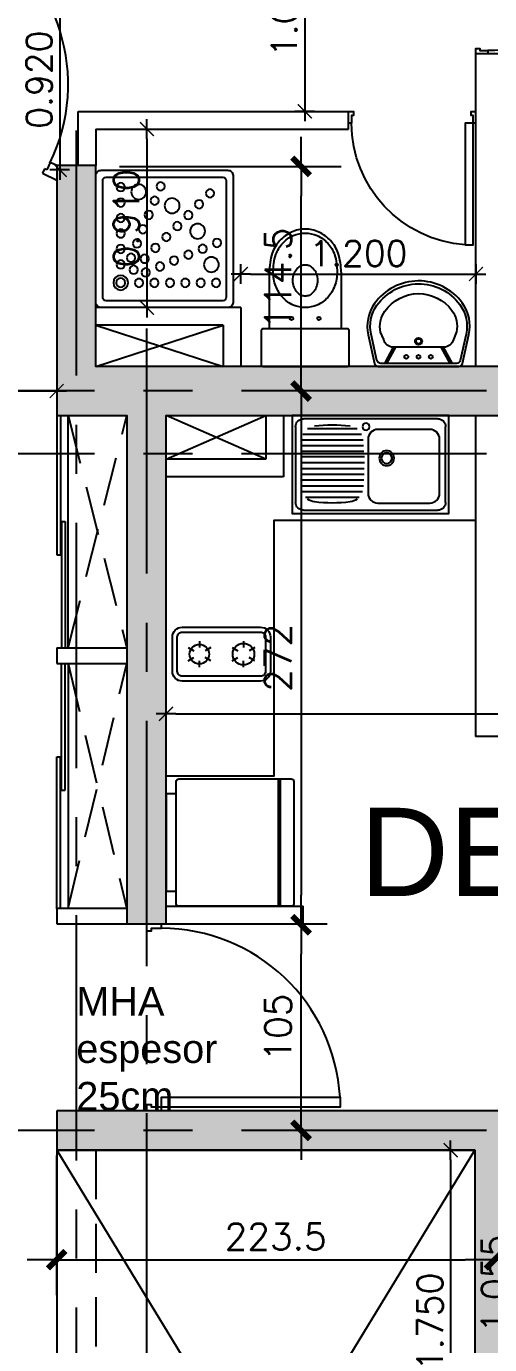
# Model space of a CAD drawing. Header units: millimetres. Extents: x -13 to 194, y -13 to 66.
# Drawn here: x 175.45 to 177.81, y 24.04 to 30.76 of the extents above; entities that cross this region are included whole.
import ezdxf

# ---------------------------------------------------------------- set-up
doc = ezdxf.new("R2010")
doc.units = ezdxf.units.MM
doc.linetypes.add('CENTER', pattern=[2, 1.25, -0.25, 0.25, -0.25])
doc.linetypes.add('HIDDEN', pattern=[0.375, 0.25, -0.125])
for name, color, linetype in [('01', 1, 'Continuous'), ('03', 3, 'Continuous'), ('04', 4, 'Continuous'), ('06', 6, 'Continuous'), ('Capa1', 80, 'Continuous'), ('COTAS1', 2, 'Continuous'), ('Cotas2', 1, 'Continuous'), ('EJES', 1, 'CENTER'), ('GRIS', 9, 'Continuous'), ('MUROS_EST', 5, 'Continuous'), ('PUERTAS', 1, 'Continuous')]:
    doc.layers.add(name, color=color, linetype=linetype)
doc.styles.add('Arial', font='arial.ttf')
doc.styles.add('INTERARQ', font='ROMANS.SHX')
doc.styles.add('ROMANS', font='romans.shx', dxfattribs={"height": 16.875})
doc.styles.get("Standard").update_dxf_attribs({"font": 'arial.ttf'})
doc.dimstyles.new('ESCALA_1-50', dxfattribs={"dimtxt": 0.13, "dimasz": 0.05, "dimexe": 0.18, "dimexo": 0.0625, "dimgap": 0.04, "dimtad": 1, "dimdec": 3, "dimzin": 0, "dimdsep": 46, "dimtxsty": 'INTERARQ', "dimblk": 'DIMTICK', "dimcen": 0.09, "dimse1": 1, "dimse2": 1, "dimclrd": 1, "dimclre": 1, "dimclrt": 2, "dimadec": 0, "dimazin": 0, "dimtfac": 4.5, "dimtdec": 3, "dimtofl": 0, "dimtmove": 2, "dimatfit": 3, "dimldrblk": 'DIMTICK', "dimfxl": 1, "dimtolj": 1, "dimtzin": 0, "dimarcsym": 0})

# ---------------------------------------------------------------- blocks, each defined once
blk = doc.blocks.new('DIMTICK')
at = {"color": 1}
for p, q in [((-1, 0), (1, 0)), ((0, 1), (0, -1))]:
    blk.add_line(p, q, dxfattribs=at)
at = {"color": 3, "const_width": 0.141}
blk.add_lwpolyline([(0.71, 0.71), (-0.71, -0.71)], dxfattribs=at)
blk = doc.blocks.new('*D171')
at = {"layer": '01', "color": 1, "lineweight": -2, "transparency": 16777216}
blk.add_line((175.6181, 30.8941), (175.6181, 30.0741), dxfattribs=at)
at = {"layer": 'Defpoints', "color": 0, "transparency": 16777216}
for p in [(175.8004, 30.9441), (175.6181, 30.0241), (175.8004, 30.0241)]:
    blk.add_point(p, dxfattribs=at)
at = {"layer": '01', "color": 1, "lineweight": -2, "transparency": 16777216, "xscale": 0.05, "yscale": 0.05, "zscale": 0.05}
for p, rotation in [((175.6181, 30.9441), 90), ((175.6181, 30.0241), 270)]:
    blk.add_blockref('DIMTICK', p, dxfattribs=dict(at, rotation=rotation))
at = {"layer": '01', "color": 2, "transparency": 16777216, "insert": (175.5131, 30.4841), "char_height": 0.13, "attachment_point": 5, "rotation": 90, "style": 'INTERARQ'}
blk.add_mtext('\\A1;0.920', dxfattribs=at)
blk = doc.blocks.new('*D188')
at = {"layer": '01', "color": 1, "lineweight": -2, "transparency": 16777216}
blk.add_line((177.9416, 24.8241), (177.9416, 23.8691), dxfattribs=at)
at = {"layer": 'Defpoints', "color": 0, "transparency": 16777216}
for p in [(177.2254, 24.8741), (177.2254, 23.8191), (177.9416, 23.8191)]:
    blk.add_point(p, dxfattribs=at)
at = {"layer": '01', "color": 1, "lineweight": -2, "transparency": 16777216, "xscale": 0.05, "yscale": 0.05, "zscale": 0.05}
for p, rotation in [((177.9416, 24.8741), 90), ((177.9416, 23.8191), 270)]:
    blk.add_blockref('DIMTICK', p, dxfattribs=dict(at, rotation=rotation))
at = {"layer": '01', "color": 2, "transparency": 16777216, "insert": (177.8366, 24.3466), "char_height": 0.13, "attachment_point": 5, "rotation": 90, "style": 'INTERARQ'}
blk.add_mtext('\\A1;1.055', dxfattribs=at)
blk = doc.blocks.new('P_75')
at = {"color": 9}
blk.add_arc((-0.0129, 0.0592), 0.7221, 93.336, 179.9333, dxfattribs=at)
at = {"layer": 'PUERTAS'}
blk.add_lwpolyline([(-0.015, 0.06), (-0.055, 0.06), (-0.055, 0.78), (-0.0149, 0.78)], close=True, dxfattribs=at)
for points in [[(-0.75, 0), (-0.725, 0), (-0.725, 0.02), (-0.735, 0.02), (-0.735, 0.06), (-0.75, 0.06)], [(0, 0.06), (-0.015, 0.06), (-0.015, 0.02), (-0.025, 0.02), (-0.025, 0), (0, 0)]]:
    blk.add_lwpolyline(points, dxfattribs=at)
blk = doc.blocks.new('LAVPLATO')
for p, q in [((-0.383, -0.443), (-0.383, -0.057)), ((-0.343, -0.017), (0.343, -0.017)), ((0.383, -0.057), (0.383, -0.443)), ((0.0387, -0.1255), (0.3533, -0.1255)), ((0.0458, -0.0965), (0.3462, -0.0965)), ((0.0694, -0.0675), (0.3226, -0.0675)), ((0.0338, -0.1835), (0.3582, -0.1835)), ((0.0357, -0.1545), (0.3563, -0.1545)), ((0.0315, -0.2115), (0.3574, -0.2115)), ((0.0319, -0.2415), (0.3578, -0.2415)), ((0.0323, -0.2715), (0.3582, -0.2715)), ((0.0327, -0.3015), (0.3578, -0.3015)), ((0.0342, -0.3305), (0.3563, -0.3305)), ((0.0342, -0.3305), (0.3563, -0.3305)), ((0.0369, -0.3595), (0.3536, -0.3595)), ((0.0369, -0.3595), (0.3536, -0.3595)), ((0.0416, -0.3885), (0.3489, -0.3885)), ((0.0586, -0.4175), (0.3319, -0.4175)), ((0.343, -0.483), (-0.343, -0.483))]:
    blk.add_line(p, q)
blk.add_lwpolyline([(-0.4, 0), (0.4, 0), (0.4, -0.5), (-0.4, -0.5)], close=True)
blk.add_lwpolyline([(-0.302, -0.0709), (-0.037, -0.0709, -0.414214), (0.013, -0.1209), (0.013, -0.3965, -0.414214), (-0.037, -0.4465), (-0.302, -0.4465, -0.414214), (-0.352, -0.3965), (-0.352, -0.1209, -0.414214)], format="xyb", close=True)
for centre, radius in [((0.023, -0.057), 0.0175), ((-0.082, -0.2175), 0.038), ((-0.082, -0.2175), 0.0275)]:
    blk.add_circle(centre, radius)
for centre, radius, start, end in [((-0.343, -0.057), 0.04, 90, 180), ((0.196, -0.7978), 0.75, 83.02075, 96.97925), ((0.343, -0.057), 0.04, 360, 90), ((-0.343, -0.443), 0.04, 180, 270), ((0.1132, -0.3662), 0.075, 233.56948, 263.02075), ((0.1952, 0.3038), 0.75, 263.02075, 276.97925), ((0.2773, -0.3662), 0.075, 276.97925, 306.43052), ((0.343, -0.443), 0.04, 270, 360)]:
    blk.add_arc(centre, radius, start, end)
blk = doc.blocks.new('cocina_2platos')
for p, q in [((-0.17, -0.0798), (-0.1533, -0.1086)), ((-0.1033, -0.0798), (-0.12, -0.1086)), ((-0.2033, -0.1375), (-0.17, -0.1375)), ((-0.17, -0.1952), (-0.1533, -0.1664)), ((-0.1033, -0.1952), (-0.12, -0.1664)), ((-0.07, -0.1375), (-0.1033, -0.1375)), ((-0.17, -0.3048), (-0.1533, -0.3336)), ((-0.1033, -0.3048), (-0.12, -0.3336)), ((-0.2033, -0.3625), (-0.17, -0.3625)), ((-0.17, -0.4202), (-0.1533, -0.3914)), ((-0.1033, -0.4202), (-0.12, -0.3914)), ((-0.07, -0.3625), (-0.1033, -0.3625))]:
    blk.add_line(p, q)
blk.add_lwpolyline([(-0.2741, -0.45), (-0.2741, -0.05, -0.414214), (-0.2241, 0), (-0.0491, 0, -0.414214), (0.0009, -0.05), (0.0009, -0.45, -0.414214), (-0.0491, -0.5), (-0.2241, -0.5, -0.414214)], format="xyb", close=True)
at = {"color": 9}
blk.add_lwpolyline([(-0.2491, -0.45), (-0.2491, -0.05, -0.414214), (-0.2241, -0.025), (-0.0491, -0.025, -0.414214), (-0.0241, -0.05), (-0.0241, -0.45, -0.414214), (-0.0491, -0.475), (-0.2241, -0.475, -0.414214)], format="xyb", close=True, dxfattribs=at)
for centre, radius in [((-0.1366, -0.1375), 0.055), ((-0.1366, -0.3625), 0.05)]:
    blk.add_circle(centre, radius)
blk = doc.blocks.new('REFRI')
for p, q in [((-0.58, -0.325), (-0.58, 0.325)), ((-0.57, -0.325), (-0.57, 0.325))]:
    blk.add_line(p, q)
blk.add_lwpolyline([(-0.6368, 0.325), (-0.0632, 0.325, -0.414214), (-0.05, 0.3118), (-0.05, -0.3118, -0.414214), (-0.0632, -0.325), (-0.6368, -0.325, -0.414214), (-0.65, -0.3118), (-0.65, 0.3118, -0.414214)], format="xyb", close=True)
blk.add_lwpolyline([(-0.05, 0.25), (0, 0.25), (0, -0.25), (-0.05, -0.25)])
blk = doc.blocks.new('TICK1')
at = {"color": 2}
for points in [[(0, 0), (-1, 0)], [(0, 0), (1, 0)]]:
    blk.add_lwpolyline(points, dxfattribs=at)
at = {"color": 2, "const_width": 0.2}
blk.add_lwpolyline([(-0.3, -0.3), (0.3, 0.3)], dxfattribs=at)
blk = doc.blocks.new('*D222')
at = {"layer": '01', "color": 1, "lineweight": -2, "transparency": 16777216}
blk.add_line((177.6132, 24.9773), (177.6132, 23.3273), dxfattribs=at)
at = {"layer": 'Defpoints', "color": 0, "transparency": 16777216}
for p in [(177.7672, 25.0273), (177.6132, 23.2773), (177.7672, 23.2773)]:
    blk.add_point(p, dxfattribs=at)
at = {"layer": '01', "color": 1, "lineweight": -2, "transparency": 16777216, "xscale": 0.05, "yscale": 0.05, "zscale": 0.05}
for p, rotation in [((177.6132, 25.0273), 90), ((177.6132, 23.2773), 270)]:
    blk.add_blockref('DIMTICK', p, dxfattribs=dict(at, rotation=rotation))
at = {"layer": '01', "color": 2, "transparency": 16777216, "insert": (177.5082, 24.1523), "char_height": 0.13, "attachment_point": 5, "rotation": 90, "style": 'INTERARQ'}
blk.add_mtext('\\A1;1.750', dxfattribs=at)
blk = doc.blocks.new('P_65')
at = {"color": 9}
blk.add_arc((-0.0126, 0.059), 0.6224, 93.90508, 179.90905, dxfattribs=at)
at = {"layer": 'PUERTAS'}
blk.add_lwpolyline([(-0.015, 0.06), (-0.055, 0.06), (-0.055, 0.68), (-0.015, 0.68)], close=True, dxfattribs=at)
for points in [[(-0.65, 0), (-0.625, 0), (-0.625, 0.02), (-0.635, 0.02), (-0.635, 0.06), (-0.65, 0.06)], [(0, 0.06), (-0.015, 0.06), (-0.015, 0.02), (-0.025, 0.02), (-0.025, 0), (0, 0)]]:
    blk.add_lwpolyline(points, dxfattribs=at)
blk = doc.blocks.new('SAPLN038')
at = {"color": 0}
for p, q in [((0.75, 0.77), (0.07, 0.77)), ((0.05, 0.75), (0.05, 0.07)), ((0.77, 0.07), (0.77, 0.75)), ((0.07, 0.05), (0.75, 0.05))]:
    blk.add_line(p, q, dxfattribs=at)
blk.add_lwpolyline([(0.04, 0.01), (0.78, 0.01, 0.414214), (0.81, 0.04), (0.81, 0.78, 0.414214), (0.78, 0.81), (0.04, 0.81, 0.414214), (0.01, 0.78), (0.01, 0.04, 0.414214)], format="xyb", close=True)
blk.add_lwpolyline([(0.04, 0.01), (0.78, 0.01, 0.414214), (0.81, 0.04), (0.81, 0.78, 0.414214), (0.78, 0.81), (0.04, 0.81, 0.414214), (0.01, 0.78), (0.01, 0.04, 0.414214)], format="xyb", close=True, dxfattribs=at)
for centre, radius in [((0.1541, 0.7116), 0.0243), ((0.2602, 0.684), 0.0437), ((0.3871, 0.7161), 0.0243), ((0.6758, 0.6758), 0.0243), ((0.1541, 0.6216), 0.0243), ((0.3527, 0.633), 0.0243), ((0.4547, 0.6035), 0.0437), ((0.6122, 0.6122), 0.0243), ((0.1541, 0.5316), 0.0243), ((0.3182, 0.5498), 0.0243), ((0.5486, 0.5486), 0.0243), ((0.1541, 0.4416), 0.0243), ((0.2838, 0.4667), 0.0243), ((0.4849, 0.4849), 0.0243), ((0.6035, 0.4547), 0.0437), ((0.2493, 0.3836), 0.0243), ((0.4213, 0.4213), 0.0243), ((0.7161, 0.3873), 0.0243), ((0.1541, 0.3516), 0.0243), ((0.2149, 0.3004), 0.0243), ((0.294, 0.294), 0.0243), ((0.3576, 0.3576), 0.0243), ((0.4666, 0.284), 0.0243), ((0.5498, 0.3184), 0.0243), ((0.6329, 0.3529), 0.0243), ((0.1541, 0.2616), 0.0243), ((0.2304, 0.2304), 0.0243), ((0.3003, 0.2151), 0.0243), ((0.3835, 0.2495), 0.0243), ((0.684, 0.2602), 0.0437), ((0.155, 0.155), 0.0428), ((0.155, 0.155), 0.0268), ((0.2616, 0.155), 0.0243), ((0.3516, 0.155), 0.0243), ((0.4416, 0.155), 0.0243), ((0.5316, 0.155), 0.0243), ((0.6216, 0.155), 0.0243), ((0.7116, 0.155), 0.0243)]:
    blk.add_circle(centre, radius, dxfattribs=at)
for centre, start, end in [((0.07, 0.75), 90, 180), ((0.75, 0.75), 0, 90), ((0.07, 0.07), 180, 270), ((0.75, 0.07), 270, 0)]:
    blk.add_arc(centre, 0.02, start, end, dxfattribs=at)
blk = doc.blocks.new('*D261')
at = {"layer": '01', "color": 1, "lineweight": -2, "transparency": 16777216}
blk.add_line((174.2525, 28.8973), (175.5525, 28.8973), dxfattribs=at)
at = {"layer": 'Defpoints', "color": 0, "transparency": 16777216}
for p in [(174.2025, 28.8973), (175.6025, 28.8973), (175.6025, 28.8973)]:
    blk.add_point(p, dxfattribs=at)
at = {"layer": '01', "color": 1, "lineweight": -2, "transparency": 16777216, "xscale": 0.05, "yscale": 0.05, "zscale": 0.05, "rotation": 180}
blk.add_blockref('DIMTICK', (174.2025, 28.8973), dxfattribs=at)
at = {"layer": '01', "color": 1, "lineweight": -2, "transparency": 16777216, "xscale": 0.05, "yscale": 0.05, "zscale": 0.05}
blk.add_blockref('DIMTICK', (175.6025, 28.8973), dxfattribs=at)
at = {"layer": '01', "color": 2, "transparency": 16777216, "insert": (174.9025, 29.0023), "char_height": 0.13, "attachment_point": 5, "style": 'INTERARQ'}
blk.add_mtext('\\A1;1.400', dxfattribs=at)
blk = doc.blocks.new('*D264')
at = {"layer": '01', "color": 1, "lineweight": -2, "transparency": 16777216}
blk.add_line((176.8688, 31.3273), (176.8688, 30.3723), dxfattribs=at)
at = {"layer": 'Defpoints', "color": 0, "transparency": 16777216}
for p in [(176.1525, 31.3773), (176.1525, 30.3223), (176.8688, 30.3223)]:
    blk.add_point(p, dxfattribs=at)
at = {"layer": '01', "color": 1, "lineweight": -2, "transparency": 16777216, "xscale": 0.05, "yscale": 0.05, "zscale": 0.05}
for p, rotation in [((176.8688, 31.3773), 90), ((176.8688, 30.3223), 270)]:
    blk.add_blockref('DIMTICK', p, dxfattribs=dict(at, rotation=rotation))
at = {"layer": '01', "color": 2, "transparency": 16777216, "insert": (176.7638, 30.8498), "char_height": 0.13, "attachment_point": 5, "rotation": 90, "style": 'INTERARQ'}
blk.add_mtext('\\A1;1.055', dxfattribs=at)
blk = doc.blocks.new('*D265')
at = {"layer": '01', "color": 1, "lineweight": -2, "transparency": 16777216}
blk.add_line((176.5925, 29.4934), (177.6925, 29.4934), dxfattribs=at)
at = {"layer": 'Defpoints', "color": 0, "transparency": 16777216}
for p in [(177.7425, 29.4934), (176.5425, 29.0223), (177.7425, 29.0223)]:
    blk.add_point(p, dxfattribs=at)
at = {"layer": '01', "color": 1, "lineweight": -2, "transparency": 16777216, "xscale": 0.05, "yscale": 0.05, "zscale": 0.05, "rotation": 180}
blk.add_blockref('DIMTICK', (176.5425, 29.4934), dxfattribs=at)
at = {"layer": '01', "color": 1, "lineweight": -2, "transparency": 16777216, "xscale": 0.05, "yscale": 0.05, "zscale": 0.05}
blk.add_blockref('DIMTICK', (177.7425, 29.4934), dxfattribs=at)
at = {"layer": '01', "color": 2, "transparency": 16777216, "insert": (177.1425, 29.5984), "char_height": 0.13, "attachment_point": 5, "style": 'INTERARQ'}
blk.add_mtext('\\A1;1.200', dxfattribs=at)
blk = doc.blocks.new('*D266')
at = {"layer": '01', "color": 1, "lineweight": -2, "transparency": 16777216}
blk.add_line((176.0628, 30.1823), (176.0628, 29.3723), dxfattribs=at)
at = {"layer": 'Defpoints', "color": 0, "transparency": 16777216}
for p in [(176.5425, 30.2323), (176.0628, 29.3223), (176.5425, 29.3223)]:
    blk.add_point(p, dxfattribs=at)
at = {"layer": '01', "color": 1, "lineweight": -2, "transparency": 16777216, "xscale": 0.05, "yscale": 0.05, "zscale": 0.05}
for p, rotation in [((176.0628, 30.2323), 90), ((176.0628, 29.3223), 270)]:
    blk.add_blockref('DIMTICK', p, dxfattribs=dict(at, rotation=rotation))
at = {"layer": '01', "color": 2, "transparency": 16777216, "insert": (175.9578, 29.7773), "char_height": 0.13, "attachment_point": 5, "rotation": 90, "style": 'INTERARQ'}
blk.add_mtext('\\A1;0.910', dxfattribs=at)
blk = doc.blocks.new('*D267')
at = {"layer": '01', "color": 1, "lineweight": -2, "transparency": 16777216}
blk.add_line((176.2106, 27.2516), (181.1106, 27.2516), dxfattribs=at)
at = {"layer": 'Defpoints', "color": 0, "transparency": 16777216}
for p in [(176.1606, 28.5773), (181.1606, 28.5773), (181.1606, 27.2516)]:
    blk.add_point(p, dxfattribs=at)
at = {"layer": '01', "color": 1, "lineweight": -2, "transparency": 16777216, "xscale": 0.05, "yscale": 0.05, "zscale": 0.05, "rotation": 180}
blk.add_blockref('DIMTICK', (176.1606, 27.2516), dxfattribs=at)
at = {"layer": '01', "color": 1, "lineweight": -2, "transparency": 16777216, "xscale": 0.05, "yscale": 0.05, "zscale": 0.05}
blk.add_blockref('DIMTICK', (181.1606, 27.2516), dxfattribs=at)
at = {"layer": '01', "color": 2, "transparency": 16777216, "insert": (178.6606, 27.3566), "char_height": 0.13, "attachment_point": 5, "style": 'INTERARQ'}
blk.add_mtext('\\A1;5.000', dxfattribs=at)

msp = doc.modelspace()

# ---------------------------------------------------------------- hatches: boundary and pattern name
at = {"layer": 'MUROS_EST', "transparency": 33554687}
h = msp.add_hatch(color=256, dxfattribs=at)
h.dxf.hatch_style = 1
h.paths.add_polyline_path([(181.4106, 23.5073), (181.1606, 23.5073), (181.1606, 21.5273), (177.9375, 21.5273), (177.9375, 25.2273), (175.6025, 25.2273), (175.6025, 25.0273), (177.7375, 25.0273), (177.7375, 21.5273), (175.6025, 21.5273), (175.6025, 21.3273), (180.8606, 21.3273), (180.8606, 21.1419), (181.0606, 21.1419), (181.0606, 21.3273), (181.4117, 21.3273)])
h.paths.add_polyline_path([(181.4106, 30.0873), (181.1606, 30.0873), (181.1606, 29.0223), (175.8025, 29.0223), (175.8025, 30.0458), (175.6025, 30.0458), (175.6025, 28.7723), (175.9606, 28.7723), (175.9606, 26.1803), (176.1606, 26.1803), (176.1606, 28.7723), (181.4106, 28.7723)])
h.paths.add_polyline_path([(174.9775, 37.6473), (174.7275, 37.6473), (174.7275, 37.4473), (174.7275, 30.9728), (174.441, 30.3884), (174.6206, 30.3003), (174.9775, 31.0284)])
h.paths.add_polyline_path([(169.0025, 37.4473), (170.185, 37.4473), (170.185, 37.6473), (168.7525, 37.6473), (168.7525, 33.7473), (169.0025, 33.7473)])
h.paths.add_polyline_path([(174.2025, 24.9373), (174.0025, 24.9373), (174.0025, 23.4773), (168.3025, 23.4773), (168.3025, 23.2773), (174.0025, 23.2773), (174.0025, 21.8173), (174.2025, 21.8173)])
h.paths.add_polyline_path([(174.2025, 20.8673), (174.0025, 20.8673), (174.0025, 18.2773), (168.3025, 18.2773), (168.3025, 18.0773), (168.8025, 18.0773), (168.8025, 17.0773), (169.0025, 17.0773), (169.0025, 18.0773), (174.0025, 18.0773), (174.0025, 17.5773), (174.2025, 17.5773)])
h.paths.add_polyline_path([(174.9525, 15.9873), (174.6078, 16.7181), (174.4269, 16.6328), (174.7525, 15.9425), (174.7525, 13.7227), (174.7525, 9.5444), (174.7525, 9.2944), (174.9525, 9.2944), (174.9525, 9.4944), (174.9525, 9.5405), (174.9525, 13.7227)])
h.paths.add_polyline_path([(169.0025, 12.7707), (168.8025, 12.7707), (168.8025, 9.4944), (169.0025, 9.4944)])
h.paths.add_polyline_path([(169.0025, 12.9773), (168.8025, 12.9773), (168.8025, 12.7707), (169.0025, 12.7707)])
h.paths.add_polyline_path([(170.187, 9.4944), (169.0025, 9.4944), (169.0025, 9.2944), (170.187, 9.2944)])
h.paths.add_polyline_path([(169.0025, 9.4944), (168.8025, 9.4944), (168.8025, 9.2944), (169.0025, 9.2944)])
h.paths.add_polyline_path([(181.3606, 14.0173), (181.1606, 14.0173), (181.1606, 12.7707), (181.3606, 12.7707)])
h.paths.add_polyline_path([(181.3606, 12.7707), (181.1606, 12.7707), (181.1606, 9.4944), (181.3606, 9.4944)])
h.paths.add_polyline_path([(181.1606, 9.4944), (180.9606, 9.4944), (180.9606, 9.2944), (181.1606, 9.2944)])
h.paths.add_polyline_path([(181.3606, 9.4944), (181.1606, 9.4944), (181.1606, 9.2944), (181.3606, 9.2944)])

# ---------------------------------------------------------------- linework, layer by layer
at = {"layer": '03'}
msp.add_line((175.6025, 24.2878), (175.6025, 24.9995), dxfattribs=at)
at = {"layer": '06'}
for p, q in [((177.7425, 30.6173), (178.4325, 30.6173)), ((177.7425, 29.0223), (177.7425, 30.6173)), ((175.7125, 30.0458), (175.7125, 30.3223)), ((175.7125, 30.3223), (177.0925, 30.3223)), ((177.0925, 30.2323), (177.0925, 30.3223)), ((175.8025, 30.2323), (177.0925, 30.2323)), ((175.8025, 30.2323), (175.8025, 30.0458)), ((175.8025, 29.0223), (175.8025, 30.0458)), ((176.5425, 29.3223), (175.8025, 29.3223)), ((176.5425, 29.3223), (176.5425, 29.0223)), ((176.4525, 29.2323), (175.8025, 29.2323)), ((176.4525, 29.2323), (176.4525, 29.0223)), ((176.6706, 28.7723), (176.6706, 28.5498)), ((176.7606, 28.7723), (176.7606, 28.4598)), ((176.6706, 28.5498), (176.1606, 28.5498)), ((176.7606, 28.4598), (176.1606, 28.4598)), ((176.1606, 26.2703), (176.8606, 26.2703)), ((176.8606, 26.1803), (176.8606, 26.2703)), ((176.1606, 26.1803), (176.9831, 26.1803))]:
    msp.add_line(p, q, dxfattribs=at)
at = {"layer": 'Capa1'}
msp.add_lwpolyline([(175.6025, 25.0273), (177.7375, 21.5273), (175.6025, 21.5273), (177.7375, 25.0273), (175.6025, 25.0273), (175.6025, 21.5273)], dxfattribs=at)
at = {"layer": 'COTAS1', "color": 2}
for p, q in [((176.8499, 29.0473), (176.8499, 29.8923)), ((176.8499, 28.7473), (176.8499, 26.3268)), ((176.8499, 25.2773), (176.8499, 26.0268)), ((175.7525, 24.469), (177.6875, 24.469))]:
    msp.add_line(p, q, dxfattribs=at)
at = {"layer": 'Cotas2'}
msp.add_line((175.9235, 30.0423), (177.0537, 30.0423), dxfattribs=at)
msp.add_line((175.9235, 30.0423), (177.0537, 30.0423), dxfattribs=at)
at = {"layer": 'EJES'}
for p, q in [((175.7025, 30.2253), (175.7025, 5.5947)), ((176.0606, 29.216), (176.0606, 5.5947)), ((185.796, 28.8973), (164.6028, 28.8973)), ((185.796, 28.5773), (164.6028, 28.5773)), ((185.796, 25.1273), (164.6028, 25.1273))]:
    msp.add_line(p, q, dxfattribs=at)
at = {"layer": 'GRIS'}
for p, q in [((175.5699, 30.0617), (175.5519, 30.0248)), ((175.6025, 30.0458), (175.5699, 30.0617)), ((175.5405, 30.0303), (175.5294, 30.0076)), ((175.5294, 30.0076), (175.5578, 29.9937)), ((175.5294, 30.0076), (175.6025, 29.9718)), ((175.5519, 30.0248), (175.5405, 30.0303)), ((176.6877, 29.5022), (176.6877, 29.2141)), ((177.054, 29.5022), (177.054, 29.2141)), ((176.6459, 29.2041), (176.6459, 29.0323)), ((177.0859, 29.2141), (176.6559, 29.2141)), ((177.0959, 29.0323), (177.0959, 29.2041)), ((176.6559, 29.0223), (177.0859, 29.0223)), ((175.6025, 28.7723), (175.6025, 28.0623)), ((175.6225, 28.7723), (175.6225, 28.0623)), ((175.6265, 28.2323), (175.6265, 27.5873)), ((175.6265, 28.2323), (175.6465, 28.2323)), ((175.6465, 28.2323), (175.6465, 27.5873)), ((175.6025, 28.0623), (175.6225, 28.0623)), ((175.6265, 26.8623), (175.6265, 27.5073)), ((175.6465, 26.8623), (175.6465, 27.5073)), ((175.6025, 26.2573), (175.6025, 27.0323)), ((175.6025, 27.0323), (175.6225, 27.0323)), ((175.6225, 26.2603), (175.6225, 27.0323)), ((175.6265, 26.8623), (175.6465, 26.8623)), ((176.1606, 26.1803), (176.8606, 26.1803))]:
    msp.add_line(p, q, dxfattribs=at)
at = {"layer": 'GRIS', "color": 8}
for p, q in [((175.8025, 29.2323), (176.4525, 29.0223)), ((175.8025, 29.0223), (176.4525, 29.2323)), ((176.1606, 28.5498), (176.6706, 28.7723)), ((176.6706, 28.5498), (176.1606, 28.7723))]:
    msp.add_line(p, q, dxfattribs=at)
at = {"layer": 'GRIS', "ltscale": 0.0002}
for p, q in [((175.6606, 27.5873), (175.6606, 28.7723)), ((175.6025, 27.5873), (175.6025, 27.5073)), ((175.6025, 27.5873), (175.9606, 27.5873)), ((175.6025, 27.5073), (175.9606, 27.5073)), ((175.6606, 27.5073), (175.6606, 26.2603)), ((175.6025, 26.2603), (175.9606, 26.2603)), ((175.6025, 26.2603), (175.6025, 26.1803)), ((175.6025, 26.1803), (175.9606, 26.1803))]:
    msp.add_line(p, q, dxfattribs=at)
at = {"layer": 'GRIS', "linetype": 'HIDDEN'}
for p, q in [((175.6606, 27.5873), (175.9606, 28.7723)), ((175.6606, 28.7723), (175.9606, 27.5873)), ((175.6606, 27.5073), (175.9606, 26.2573)), ((175.6606, 26.2603), (175.9606, 27.5073)), ((175.8025, 25.0273), (175.8025, 21.5273))]:
    msp.add_line(p, q, dxfattribs=at)
at = {"layer": 'GRIS', "color": 9}
for p in [(177.7406, 28.7723), (178.3406, 27.1353)]:
    msp.add_line(p, (177.7406, 27.1353), dxfattribs=at)
at = {"layer": 'GRIS'}
for points in [[(176.8709, 29.322, -0.106666), (176.8098, 29.3352, -0.10151), (176.7561, 29.3741, -0.094979), (176.7206, 29.4318, -0.090825), (176.7077, 29.5022, -0.071105), (176.7206, 29.5925, -0.094979), (176.7561, 29.6503, -0.10151), (176.8098, 29.6892, -0.106666), (176.8709, 29.7024, -0.106666), (176.9319, 29.6892, -0.10151), (176.9856, 29.6503, -0.094979), (177.0212, 29.5925, -0.071105), (177.034, 29.5022, -0.090825), (177.0212, 29.4318, -0.094979), (176.9856, 29.3741, -0.10151), (176.9319, 29.3352, -0.106666)], [(176.8709, 29.3804, -0.106666), (176.8511, 29.3847, -0.10151), (176.8299, 29.4001, -0.094979), (176.8141, 29.4257, -0.090825), (176.8077, 29.4606, -0.090825), (176.8141, 29.4954, -0.094979), (176.8299, 29.5211, -0.10151), (176.8511, 29.5365, -0.106666), (176.8709, 29.5407, -0.106666), (176.8907, 29.5365, -0.10151), (176.9119, 29.5211, -0.094979), (176.9276, 29.4954, -0.090825), (176.934, 29.4606, -0.090825), (176.9276, 29.4257, -0.094979), (176.9119, 29.4001, -0.10151), (176.8907, 29.3847, -0.106666)], [(177.6721, 29.3464, 0.508916), (177.2249, 29.3426, 0.21305), (177.1924, 29.1828), (177.2246, 29.038, 0.351456), (177.2441, 29.0223), (177.655, 29.0223, 0.352162), (177.6745, 29.038), (177.7067, 29.1844, 0.216866)], [(177.6921, 29.1876), (177.6625, 29.053, -0.352162), (177.6429, 29.0373), (177.6429, 29.0373), (177.2562, 29.0373), (177.2562, 29.0373, -0.351456), (177.2366, 29.053), (177.2366, 29.053), (177.207, 29.1861, -0.21305), (177.2371, 29.3339), (177.2371, 29.3339, -0.508916), (177.66, 29.3375), (177.66, 29.3375, -0.216866)], [(177.5786, 29.1203), (177.3203, 29.1203, -0.351456), (177.2715, 29.1594), (177.2558, 29.197), (177.2558, 29.197, -0.21305), (177.2778, 29.3048), (177.2778, 29.3048, -0.508916), (177.6198, 29.3077), (177.6198, 29.3077, -0.216866), (177.6432, 29.1983), (177.6275, 29.1596, -0.352162)]]:
    msp.add_lwpolyline(points, format="xyb", close=True, dxfattribs=at)
for points in [[(177.277, 29.0373), (177.3223, 29.1203)], [(177.2884, 29.0373), (177.3337, 29.1203)], [(177.6108, 29.0373), (177.5655, 29.1203)], [(177.6221, 29.0373), (177.5769, 29.1203)]]:
    msp.add_lwpolyline(points, dxfattribs=at)
at = {"layer": 'GRIS', "color": 9}
msp.add_lwpolyline([(177.7406, 28.2373), (176.7106, 28.2373), (176.7106, 26.9342), (176.1606, 26.9342)], dxfattribs=at)
at = {"layer": 'GRIS'}
for centre, radius in [((176.8009, 29.2672), 0.00867), ((176.9409, 29.2672), 0.00867), ((177.4496, 29.1506), 0.018), ((177.4496, 29.1506), 0.0131), ((177.3869, 29.0713), 0.00969), ((177.4496, 29.0713), 0.00969), ((177.5122, 29.0713), 0.00969)]:
    msp.add_circle(centre, radius, dxfattribs=at)
at = {"layer": 'GRIS', "color": 9}
msp.add_arc((174.7461, 30.4601), 0.9146, 333.95445, 60.55177, dxfattribs=at)
at = {"layer": 'GRIS'}
for centre, radius, start, end in [((176.8779, 29.5388), 0.1851, 114.35399, 137.53895), ((176.8709, 29.5544), 0.168, 90, 114.35399), ((176.8709, 29.5544), 0.168, 65.64601, 90), ((176.8638, 29.5388), 0.1851, 42.46105, 65.64601), ((176.8889, 29.5287), 0.2, 137.53895, 159.24134), ((176.8528, 29.5287), 0.2, 20.75866, 42.46105), ((177.0289, 29.5023), 0.3412, 163.42628, 180.0151), ((176.7128, 29.5023), 0.3412, 359.97525, 16.57372), ((176.6559, 29.2041), 0.01, 90, 180), ((177.0859, 29.2041), 0.01, 0, 90), ((176.6559, 29.0323), 0.01, 180, 270), ((177.0859, 29.0323), 0.01, 270, 0)]:
    msp.add_arc(centre, radius, start, end, dxfattribs=at)
at = {"layer": 'MUROS_EST'}
for points in [[(181.4106, 30.0873), (181.1606, 30.0873), (181.1606, 29.0223), (175.8025, 29.0223), (175.8025, 30.0458), (175.6025, 30.0458), (175.6025, 28.7723), (175.9606, 28.7723), (175.9606, 26.1803), (176.1606, 26.1803), (176.1606, 28.7723), (181.4106, 28.7723), (181.4106, 30.0873)], [(175.6025, 25.2273), (175.6025, 25.0273), (177.7375, 25.0273), (177.7375, 21.5273), (175.6025, 21.5273), (175.6025, 21.3273), (180.8606, 21.3273), (180.8606, 21.1419), (181.0606, 21.1419), (181.0606, 21.3273), (181.4117, 21.3273), (181.4106, 23.5073), (181.1606, 23.5073), (181.1606, 21.5273), (177.9375, 21.5273), (177.9375, 25.2273), (175.6025, 25.2273)]]:
    msp.add_lwpolyline(points, dxfattribs=at)

# ---------------------------------------------------------------- block references
at = {"layer": '06', "xscale": 0.1500000000000909, "yscale": 0.1500000000000909, "zscale": 0.1500000000000909, "rotation": 270}
msp.add_blockref('TICK1', (176.8499, 25.1273), dxfattribs=at)
at = {"layer": 'COTAS1', "color": 2, "xscale": 0.1500000000000909, "yscale": 0.1500000000000909, "zscale": 0.1500000000000909}
for p, rotation in [((176.8499, 30.0423), 90), ((176.8499, 28.8973), 270), ((176.8499, 28.8973), 90), ((176.8499, 26.1768), 270), ((176.8499, 26.1768), 90), ((175.6025, 24.469), 180)]:
    msp.add_blockref('TICK1', p, dxfattribs=dict(at, rotation=rotation))
msp.add_blockref('TICK1', (177.8375, 24.469), dxfattribs=at)
at = {"layer": 'GRIS', "extrusion": (0, 0, -1), "zscale": -1, "rotation": 90}
msp.add_blockref('P_75', (-177.7425, 31.3673), dxfattribs=at)
at = {"layer": 'GRIS', "xscale": -1, "rotation": 180}
msp.add_blockref('P_65', (177.7425, 30.3223), dxfattribs=at)
at = {"layer": 'GRIS', "color": 9, "xscale": -0.875, "yscale": 0.875, "zscale": 0.875, "rotation": 270}
msp.add_blockref('SAPLN038', (175.7937, 29.3136), dxfattribs=at)
at = {"layer": 'GRIS', "color": 9, "xscale": -1}
msp.add_blockref('LAVPLATO', (177.2047, 28.7723), dxfattribs=at)
at = {"layer": 'GRIS', "color": 9}
for name, p, rotation in [('cocina_2platos', (176.6932, 27.4191), 270), ('REFRI', (176.1627, 26.5953), 180)]:
    msp.add_blockref(name, p, dxfattribs=dict(at, rotation=rotation))
at = {"layer": 'GRIS', "extrusion": (0, 0, -1), "xscale": -1.266666666666665, "yscale": 1.266666666666665, "zscale": -1.266666666666665, "rotation": 90}
msp.add_blockref('P_75', (-176.0606, 25.2273), dxfattribs=at)

# ---------------------------------------------------------------- texts
at = {"layer": '04', "style": 'Arial'}
msp.add_text('DEPTO. F', height=0.45, dxfattribs=at).set_placement((177.1504, 26.3227))
at = {"layer": 'Capa1', "insert": (175.7025, 25.8586), "char_height": 0.144975, "attachment_point": 1}
msp.add_mtext_dynamic_manual_height_columns('MHA espesor 25cm', width=1.208581, gutter_width=0.7249, heights=[0], dxfattribs=at)
at = {"layer": 'COTAS1', "color": 3, "char_height": 0.135, "attachment_point": 5, "rotation": 90, "style": 'ROMANS'}
for s, insert in [('\\A1;114.5', (176.7324, 29.4698)), ('\\A1;272', (176.7324, 27.5371)), ('\\A1;105', (176.7324, 25.6521))]:
    msp.add_mtext(s, dxfattribs=dict(at, insert=insert))
at = {"layer": 'COTAS1', "color": 3, "insert": (176.72, 24.5865), "char_height": 0.135, "attachment_point": 5, "style": 'ROMANS'}
msp.add_mtext('\\A1;223.5', dxfattribs=at)

# ---------------------------------------------------------------- dimensions: what is measured, and where the dimension line sits
at = {"layer": '01'}
for base, p1, p2, picture, middle in [((176.8688, 30.3223), (176.1525, 31.3773), (176.1525, 30.3223), '*D264', (176.7638, 30.8498)), ((175.6181, 30.0241), (175.8004, 30.9441), (175.8004, 30.0241), '*D171', (175.5131, 30.4841)), ((176.0628, 29.3223), (176.5425, 30.2323), (176.5425, 29.3223), '*D266', (175.9578, 29.7773)), ((177.9416, 23.8191), (177.2254, 24.8741), (177.2254, 23.8191), '*D188', (177.8366, 24.3466))]:
    dim = msp.add_linear_dim(base=base, p1=p1, p2=p2, angle=90, dimstyle='ESCALA_1-50', dxfattribs=at)
    dim.commit()
    dim.dimension.update_dxf_attribs({"geometry": picture, "text_midpoint": middle})
for base, p1, p2, picture, middle in [((177.7425, 29.4934), (176.5425, 29.0223), (177.7425, 29.0223), '*D265', (177.1425, 29.5984)), ((175.6025, 28.8973), (174.2025, 28.8973), (175.6025, 28.8973), '*D261', (174.9025, 29.0023)), ((181.1606, 27.2516), (176.1606, 28.5773), (181.1606, 28.5773), '*D267', (178.6606, 27.3566))]:
    dim = msp.add_linear_dim(base=base, p1=p1, p2=p2, dimstyle='ESCALA_1-50', dxfattribs=at)
    dim.commit()
    dim.dimension.update_dxf_attribs({"geometry": picture, "text_midpoint": middle})
dim = msp.add_linear_dim(base=(177.6132, 23.2773), p1=(177.7672, 25.0273), p2=(177.7672, 23.2773), angle=90, dimstyle='ESCALA_1-50', override={"dimtxt": 0.13}, dxfattribs=at)
dim.commit()
dim.dimension.update_dxf_attribs({"geometry": '*D222', "text_midpoint": (177.5082, 24.1523)})

doc.saveas('drawing.dxf')
